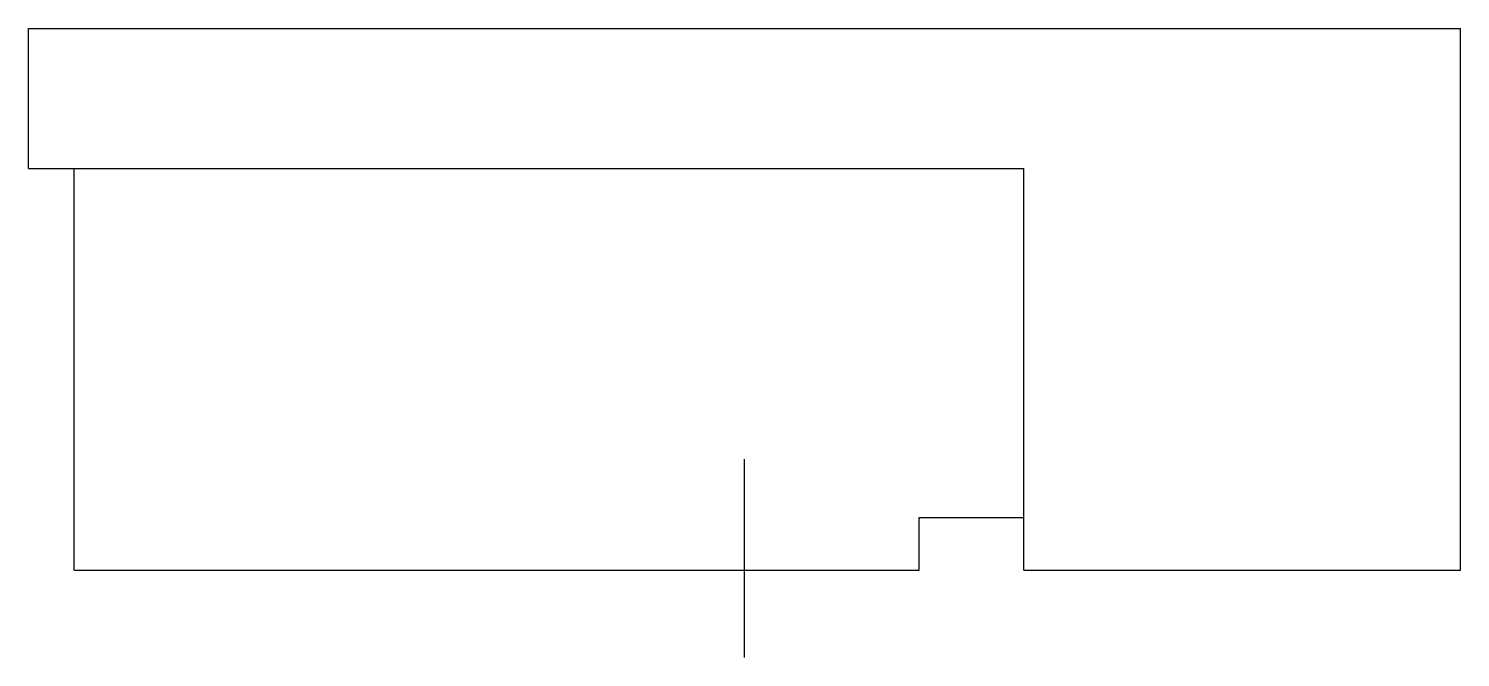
# Model space of a CAD drawing. Extents: x -736.803 to -736.393, y 633.799 to 633.979.
import ezdxf

# ---------------------------------------------------------------- set-up
doc = ezdxf.new("R2010")
doc.units = 0
doc.header["$LTSCALE"] = 0.2
doc.header["$MEASUREMENT"] = 0
doc.linetypes.add('AXES', pattern=[0.54, 0.3, -0.08, 0.08, -0.08])
doc.linetypes.add('CONTINU', pattern=[0])
doc.layers.get('0').update_dxf_attribs({"linetype": 'CONTINUOUS'})
doc.layers.add('DECA_EIXOS', color=5, linetype='AXES')

msp = doc.modelspace()

# ---------------------------------------------------------------- linework, layer by layer
at = {"linetype": 'CONTINU'}
for points in [[(-736.80255, 633.93871), (-736.80255, 633.97871)], [(-736.80255, 633.97871), (-736.39255, 633.97871)], [(-736.39255, 633.82371), (-736.39255, 633.97871)], [(-736.80255, 633.93871), (-736.51755, 633.93871)], [(-736.78955, 633.82371), (-736.78955, 633.93871)], [(-736.51755, 633.82371), (-736.51755, 633.93871)], [(-736.54755, 633.82371), (-736.54755, 633.83871)], [(-736.54755, 633.83871), (-736.51755, 633.83871)], [(-736.78955, 633.82371), (-736.54755, 633.82371)], [(-736.51755, 633.82371), (-736.39255, 633.82371)]]:
    msp.add_lwpolyline(points, dxfattribs=at)
at = {"layer": 'DECA_EIXOS'}
msp.add_lwpolyline([(-736.59755, 633.79871), (-736.59755, 633.8555)], dxfattribs=at)

doc.saveas('drawing.dxf')
